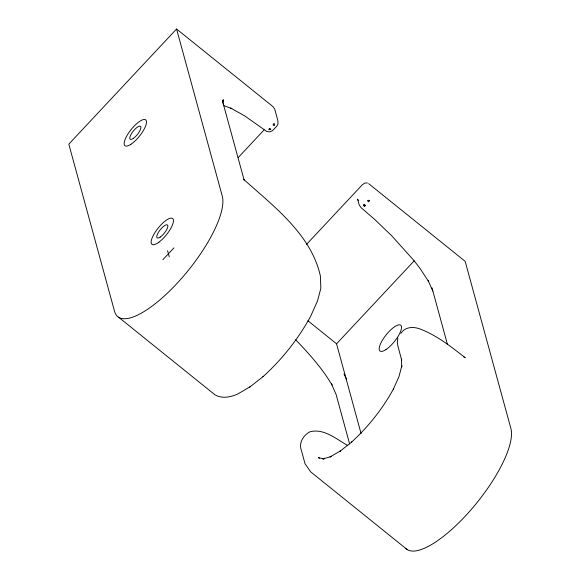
<?xml version="1.0" encoding="UTF-8"?>
<svg xmlns="http://www.w3.org/2000/svg" width="580" height="580" viewBox="0 0 580 580"><rect width="100%" height="100%" fill="white"/><g stroke="black" fill="none" stroke-linecap="round" stroke-linejoin="round"><path stroke-width="0.87" d="M397.895 337.951L397.286 342.207L397.88 345.934L401.737 360.397M222.713 101.029L223.22 99.644L222.72 102.508L222.836 101.065L223.46 104.915L223.184 103.53L244.129 180.076L243.614 179.321C273.695 206.386 311.235 234.407 320.414 276.138L320.834 288.332L317.557 300.861L310.605 316.361C298.374 338.843 282.257 359.1 263.371 376.348L262.841 376.775M274.007 123.685L273.02 124.831L274.101 125.613A1.501 1.349 -20 0 0 274.007 123.692M176.559 29L68.81 144.152L114.543 311.344A80.722 25.919 -51.2 0 0 176.639 283.816A80.722 25.919 -51.2 0 0 222.292 196.192L176.559 29L273.057 106.691L274.76 109.257L277.9 120.741L278.001 123.997L276.682 126.418L272.259 130.884L269.642 131.849L266.72 131.457L244.709 115.899L230.695 108.076L231.826 108.583L223.684 105.56M238.148 157.637L264.081 129.927M162.893 259.673L173.942 247.863M306.457 244.463L362.101 184.991L364.675 183.062L367.445 182.983M361.094 433.615L336.56 343.81L414.192 260.84M400.852 333.529C404.833 326.627 413.671 326.424 420.268 329.085C437.03 335.479 451.269 346.847 465.269 357.766L463.717 356.86M118.508 317.159L215.013 394.849C222.089 398.924 230.398 397.213 237.51 394.153L250.299 386.65M249.523 387.266L263.371 376.348M319.623 458.077L318.231 457.707L324.155 458.911L322.777 458.939L331.158 456.554L329.991 456.938L340.351 450.993L339.575 451.61L351.828 441.946L351.299 442.373C368.235 426.902 382.684 408.74 393.653 388.578L393.312 389.267L399.011 376.485L401.838 365.683L401.708 366.951L401.469 359.056M347.775 445.571C336.56 439.22 323.792 428.054 309.959 431.803C303.267 435.239 298.446 443.12 301.455 450.66L305.022 463.703L310.612 471.815L407.116 549.507M368.662 183.657L465.167 261.348L510.9 428.533A80.722 25.919 -51.2 0 1 470.496 510.364A80.722 25.919 -51.2 0 1 405.797 548.448M363.493 205.008L364.885 206.132M307.9 320.74L336.56 343.81M295.648 339.779C309.089 353.713 322.168 368.271 332.036 385.011L331.463 383.931L336.059 394.357L349.624 443.939M343.991 374.064L346.572 379.161M358.302 200.528L357.599 199.063L359.208 204.965L361.137 207.727L374.564 219.327L391.732 235.792L413.873 260.435L419.775 268.069L428.736 281.67L428.163 280.589L432.76 291.015M431.991 287.839L447.485 344.585M167.576 250.683L169.266 256.846M369.605 200.651L368.626 201.796L367.488 200.796A1.501 1.414 -9.2 0 1 369.605 200.651M223.452 100.391L222.394 101.616L223.452 100.391M269.707 128.376L268.685 129.369A1.501 1.349 -20 0 0 270.787 129.159L269.707 128.376M365.313 205.342L364.291 206.335A1.501 1.414 -9.2 0 1 364.175 204.341L365.313 205.342M133.299 138.424A8.28 2.661 -51.2 0 0 140.853 126.897A8.28 2.661 -51.2 0 0 131.834 133.088A8.28 2.661 -51.2 0 0 133.299 138.424M160.276 237.046A8.28 2.661 -51.2 0 0 167.83 225.518A8.28 2.661 -51.2 0 0 158.811 231.71A8.28 2.661 -51.2 0 0 160.276 237.046M158.884 242.215A16.559 5.314 -51.2 0 0 173.239 219.262A16.559 5.314 -51.2 0 0 154.802 232.798A16.559 5.314 -51.2 0 0 158.884 242.215M130.964 144.253A16.559 5.314 -51.2 0 0 146.421 121.176A16.559 5.314 -51.2 0 0 128.6 132.987A16.559 5.314 -51.2 0 0 130.964 144.253M385.983 349.559A16.559 5.314 -51.2 0 0 401.447 326.489A16.559 5.314 -51.2 0 0 383.626 338.292A16.559 5.314 -51.2 0 0 385.983 349.559"/></g></svg>
